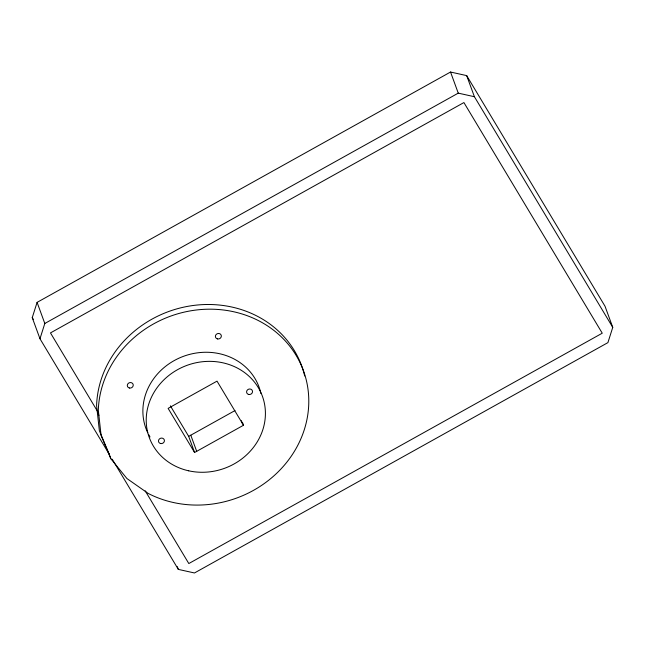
<?xml version="1.0" encoding="UTF-8"?>
<svg xmlns="http://www.w3.org/2000/svg" width="645" height="645" viewBox="0 0 645 645"><rect width="100%" height="100%" fill="white"/><g stroke="black" fill="none" stroke-linecap="round" stroke-linejoin="round"><path stroke-width="0.97" d="M110.867 458.764L101.096 435.456L98.314 410.228A106.352 96.774 -20.1 0 1 224.847 310.181A106.352 96.774 -20.1 0 1 301.344 437.713A106.352 96.774 -20.1 0 1 148.245 493.465L126.944 478.55L110.867 458.764L109.15 454.072L39.974 338.754L32.25 317.646L37.087 302.376L450.532 72.03L466.682 75.61L605.026 306.246L612.75 327.354L607.913 342.624L194.468 572.97L178.318 569.39L112.246 459.24M39.974 338.754L44.811 323.484L37.087 302.376M44.811 323.484L458.256 93.138L474.406 96.718L612.75 327.354M242.512 422.564L243.496 425.257L194.588 452.5L188.687 436.367L234.99 410.567M243.496 425.257L217.026 381.139L168.127 408.382L194.588 452.5M170.361 405.826L188.687 436.367M145.19 490.813L188.816 563.545L602.253 333.199L463.908 102.563L50.471 332.909L97.177 410.768L98.887 415.461M32.25 317.646L33.29 319.372M109.15 454.072L99.378 430.771L96.597 405.536A106.352 96.774 -20.1 0 1 192.186 305.625A106.352 96.774 -20.1 0 1 304.706 375.995M466.682 75.61L474.406 96.718M450.532 72.03L458.256 93.138M241.383 420.677L242.367 423.37M190.783 435.198L196.693 451.331M177.31 566.641L178.318 569.39M147.745 432.747A60.219 54.801 -20.1 0 1 184.728 355.879A60.219 54.801 -20.1 0 1 260.927 393.531M150.011 436.955A60.219 54.801 -20.1 0 1 148.608 434.464M248.696 394.458A3.007 2.741 -20.1 0 0 252.453 390.959A3.007 2.741 -20.1 0 0 247.503 389.862A3.007 2.741 -20.1 0 0 248.696 394.458M217.518 338.931A3.007 2.741 -20.1 0 0 221.267 335.424A3.007 2.741 -20.1 0 0 216.325 334.328A3.007 2.741 -20.1 0 0 217.518 338.931M160.597 443.542A3.007 2.741 -20.1 0 0 164.346 440.043A3.007 2.741 -20.1 0 0 159.404 438.947A3.007 2.741 -20.1 0 0 160.597 443.542M129.411 388.016A3.007 2.741 -20.1 0 0 133.168 384.509A3.007 2.741 -20.1 0 0 128.226 383.42A3.007 2.741 -20.1 0 0 129.411 388.016M188.703 470.818A60.219 54.801 -20.1 0 0 263.813 400.779A60.219 54.801 -20.1 0 0 164.918 378.857A60.219 54.801 -20.1 0 0 188.703 470.818"/></g></svg>
